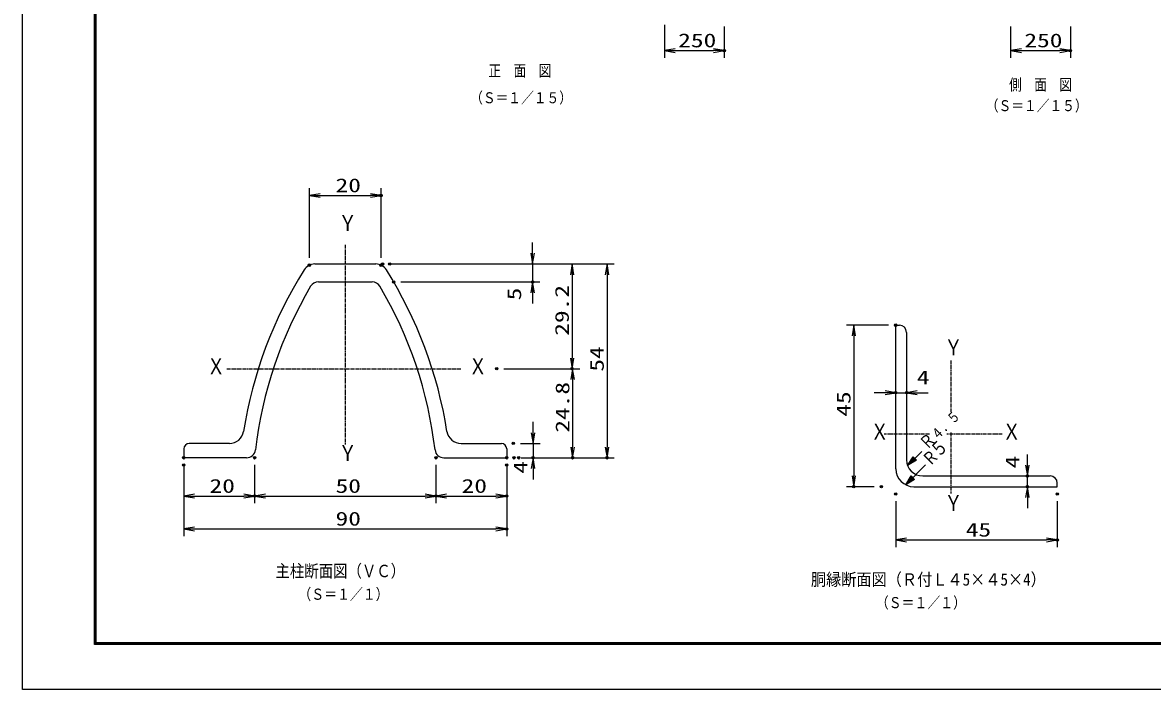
# Model space of a CAD drawing. Units: millimetres, scale not verified. Extents: x -4455 to 4455, y -3150 to 3150.
# Drawn here: x -4455 to 268, y -3150 to -364 of the extents above; entities that cross this region are included whole.
import ezdxf
from ezdxf.enums import TextEntityAlignment as Align

# ---------------------------------------------------------------- set-up
doc = ezdxf.new("R2010")
doc.units = ezdxf.units.MM
doc.header["$LTSCALE"] = 20
doc.header["$PDMODE"] = 32
doc.header["$PDSIZE"] = 10
doc.linetypes.add('USER1', pattern=[1.125, 0.75, -0.125, 0.125, -0.125])
for name, color, linetype, lineweight in [('0-0_1', 7, 'Continuous', 25), ('0-1_2', 7, 'Continuous', 25), ('0-2_0', 4, 'Continuous', 25), ('0-4_EXTCNT-LMEC0', 2, 'Continuous', 25), ('0-6_EXTCNT-L', 1, 'Continuous', 25), ('0-7_WAKU', 7, 'Continuous', 25)]:
    doc.layers.add(name, color=color, linetype=linetype, lineweight=lineweight)
doc.layers.add('0-5_DEFPOINTS', color=7, linetype='Continuous')
doc.styles.add('ＭＳ ゴシック', font='')
doc.styles.get('ＭＳ ゴシック').set_extended_font_data('MS Gothic')

# ---------------------------------------------------------------- blocks, each defined once
blk = doc.blocks.new('C5')
at = {"layer": '0-0_1', "color": 4}
blk.add_line((72303.9, 29353.6), (73481, 30519.9), dxfattribs=at)
blk.add_lwpolyline([(73048.4, 29795.7), (72303.9, 29353.6), (72752.8, 30094)], close=True, dxfattribs=at)
blk.add_lwpolyline([(72974.5, 29870.3), (72602.2, 29649.2), (72826.7, 30019.4)], dxfattribs=at)
blk = doc.blocks.new('DARROWS')
at = {"layer": '0-2_0', "color": 2}
blk.add_line((0, 0), (-19.982, 0), dxfattribs=at)
blk.add_lwpolyline([(-20, -3.333), (0, 0), (-20, 3.333)], dxfattribs=at)

msp = doc.modelspace()

# ---------------------------------------------------------------- linework, layer by layer
at = {"layer": '0-0_1', "color": 4, "linetype": 'USER1'}
for p, q in [((-3106.24, -1291.84), (-3106.24, -2126.5)), ((-574.01, -1776.15), (-574.01, -1989.86)), ((-3601.08, -1810.31), (-2623.06, -1810.31)), ((-574.01, -2076.64), (-574.01, -2331.4)), ((-664.34, -2083.32), (-853.54, -2083.32)), ((-360.37, -2083.32), (-591.89, -2083.32))]:
    msp.add_line(p, q, dxfattribs=at)
at = {"layer": '0-0_1'}
for p, q in [((-3233.74, -1372.31), (-2978.74, -1372.31)), ((-3218.74, -1447.31), (-2993.74, -1447.31)), ((-3590.74, -2122.31), (-3758.74, -2122.31)), ((-2621.74, -2122.31), (-2453.74, -2122.31)), ((-3781.24, -2144.81), (-3781.24, -2182.31)), ((-2431.24, -2144.81), (-2431.24, -2182.31)), ((-3518.74, -2182.31), (-3781.24, -2182.31)), ((-2693.74, -2182.31), (-2431.24, -2182.31))]:
    msp.add_line(p, q, dxfattribs=at)
at = {"layer": '0-0_1', "color": 4}
msp.add_line((-762.75, -2295.38), (-680.23, -2211.08), dxfattribs=at)
msp.add_lwpolyline([(-725.87, -2272.71), (-762.75, -2295.38), (-740.88, -2258.02)], close=True, dxfattribs=at)
msp.add_lwpolyline([(-729.62, -2269.04), (-748.06, -2280.37), (-737.12, -2261.7)], dxfattribs=at)
at = {"layer": '0-0_1'}
for centre, radius, start, end in [((-1753.75, -2354), 1800, 147.87775, 170.97737), ((-3233.74, -1424.81), 52.5, 90, 147.87762), ((-2978.74, -1424.81), 52.5, 32.12238, 90), ((-4458.72, -2354), 1800, 9.02258, 32.1222), ((-3218.74, -1484.81), 37.5, 90.00035, 149.40292), ((-2993.74, -1484.81), 37.5, 30.59708, 90), ((-1753.28, -2351.38), 1740, 149.4028, 173.32632), ((-4459.19, -2351.38), 1740, 6.67364, 30.59716), ((-3590.74, -2062.31), 60, 269.99979, 350.97733), ((-2621.74, -2062.31), 60, 189.02246, 270), ((-3758.74, -2144.81), 22.5, 90, 180), ((-2453.74, -2144.81), 22.5, 0, 90), ((-3518.74, -2144.81), 37.5, 270, 353.32654), ((-2693.74, -2144.81), 37.5, 186.67346, 270), ((-692.26, -2190.53), 67.5, 180.00046, 270), ((-729.76, -2228.03), 75, 180.00043, 270)]:
    msp.add_arc(centre, radius, start, end, dxfattribs=at)
at = {"layer": '0-1_2'}
for p, q in [((-804.76, -2228.03), (-804.76, -1628.03)), ((-804.76, -1628.03), (-789.76, -1628.03)), ((-759.76, -1658.03), (-759.76, -2190.53)), ((-692.26, -2258.03), (-159.76, -2258.03))]:
    msp.add_line(p, q, dxfattribs=at)
msp.add_lwpolyline([(-729.76, -2303.03), (-129.76, -2303.03), (-129.76, -2288.03)], dxfattribs=at)
for centre in [(-789.76, -1658.03), (-159.76, -2288.03)]:
    msp.add_arc(centre, 30, 0, 90, dxfattribs=at)
at = {"layer": '0-2_0', "color": 1}
for p, q in [((-324.69, -380.15), (-324.69, -510.82)), ((-74.69, -380.15), (-74.69, -510.82)), ((-3256.24, -1347.37), (-3256.24, -1056.34)), ((-2956.24, -1347.37), (-2956.24, -1056.34)), ((-2919.99, -1372.31), (-1981.77, -1372.31)), ((-2919.99, -1372.31), (-2292.77, -1372.31)), ((-2889.99, -1372.31), (-2127.77, -1372.31)), ((-2873.76, -1447.31), (-2292.77, -1447.31)), ((-2443.06, -1810.31), (-2127.77, -1810.31)), ((-2443.06, -1810.31), (-2125.77, -1810.31)), ((-2373.74, -2122.31), (-2291.24, -2122.31)), ((-3781.24, -2212.31), (-3781.24, -2509.34)), ((-3485.05, -2212.31), (-3485.05, -2372.34)), ((-3485.05, -2212.31), (-3485.05, -2372.34)), ((-2727.43, -2212.31), (-2727.43, -2372.34)), ((-2727.43, -2212.31), (-2727.43, -2372.34)), ((-2431.24, -2212.31), (-2431.24, -2509.34)), ((-2371.24, -2182.31), (-1981.77, -2182.31)), ((-2371.24, -2182.31), (-2125.77, -2182.31)), ((-2351.24, -2182.31), (-2291.24, -2182.31)), ((-3781.24, -2242.31), (-3781.24, -2372.34)), ((-2431.24, -2242.31), (-2431.24, -2372.34))]:
    msp.add_line(p, q, dxfattribs=at)
at = {"layer": '0-2_0', "color": 2}
for p, q in [((-279.69, -480.82), (-119.69, -480.82)), ((-3211.24, -1086.34), (-3001.24, -1086.34)), ((-2322.77, -1327.31), (-2322.77, -1282.31)), ((-2322.77, -1372.31), (-2322.77, -1447.31)), ((-2157.77, -1417.31), (-2157.77, -1765.31)), ((-2011.77, -1417.31), (-2011.77, -2137.31)), ((-2322.77, -1492.31), (-2322.77, -1537.31)), ((-2155.77, -1855.31), (-2155.77, -2137.31)), ((-2321.24, -2077.31), (-2321.24, -2032.31)), ((-2321.24, -2122.31), (-2321.24, -2182.31)), ((-2321.24, -2227.31), (-2321.24, -2272.31)), ((-3736.24, -2342.34), (-3530.05, -2342.34)), ((-3440.05, -2342.34), (-2772.43, -2342.34)), ((-2682.43, -2342.34), (-2476.24, -2342.34)), ((-3736.24, -2479.34), (-2476.24, -2479.34))]:
    msp.add_line(p, q, dxfattribs=at)
at = {"layer": '0-4_EXTCNT-LMEC0', "color": 1}
for p, q in [((-834.76, -1628.03), (-1010.32, -1628.03)), ((-894.76, -2303.03), (-1010.32, -2303.03)), ((-804.76, -2363.03), (-804.76, -2555.3)), ((-129.76, -2363.03), (-129.76, -2555.3))]:
    msp.add_line(p, q, dxfattribs=at)
at = {"layer": '0-4_EXTCNT-LMEC0'}
for p, q in [((-980.32, -1673.03), (-980.32, -2258.03)), ((-849.76, -1910.54), (-894.76, -1910.54)), ((-804.76, -1910.54), (-759.76, -1910.54)), ((-714.76, -1910.54), (-669.76, -1910.54)), ((-254.76, -2213.03), (-254.76, -2168.03)), ((-254.76, -2303.03), (-254.76, -2258.03)), ((-254.76, -2348.03), (-254.76, -2393.03)), ((-759.76, -2525.3), (-174.76, -2525.3))]:
    msp.add_line(p, q, dxfattribs=at)
at = {"layer": '0-5_DEFPOINTS'}
for p in [(-1521.89, -480.82), (-74.69, -480.82), (-2956.24, -1086.34), (-2949.99, -1372.31), (-2919.99, -1372.31), (-3256.24, -1377.37), (-2956.24, -1377.37), (-2903.76, -1447.31), (-2322.77, -1447.31), (-804.76, -1628.03), (-2473.06, -1810.31), (-2157.77, -1810.31), (-804.76, -1910.54), (-759.76, -1910.54), (-2403.74, -2122.31), (-3781.24, -2182.31), (-3781.24, -2212.31), (-3485.05, -2182.31), (-2727.43, -2182.31), (-2431.24, -2182.31), (-2431.24, -2212.31), (-2401.24, -2182.31), (-2381.24, -2182.31), (-2321.24, -2182.31), (-2155.77, -2182.31), (-2011.77, -2182.31), (-254.76, -2258.03), (-980.32, -2303.03), (-864.76, -2303.03), (-254.76, -2303.03), (-3485.05, -2342.34), (-2727.43, -2342.34), (-2431.24, -2342.34), (-804.76, -2333.03), (-129.76, -2333.03), (-2431.24, -2479.34), (-129.76, -2525.3)]:
    msp.add_point(p, dxfattribs=at)
at = {"layer": '0-6_EXTCNT-L'}
for p, q in [((-1771.89, -372.65), (-1771.89, -510.82)), ((-1521.89, -380.15), (-1521.89, -510.82))]:
    msp.add_line(p, q, dxfattribs=at)
at = {"layer": '0-6_EXTCNT-L', "color": 2}
msp.add_line((-1726.89, -480.82), (-1566.89, -480.82), dxfattribs=at)
at = {"layer": '0-7_WAKU', "color": 3}
msp.add_lwpolyline([(-4455.06, 3150.11), (4454.94, 3150.11), (4454.94, -3149.89), (-4455.06, -3149.89)], close=True, dxfattribs=at)
at = {"layer": '0-7_WAKU'}
for points in [[(-4155.06, 2962.61), (4154.94, 2962.61), (4154.94, -2962.39), (-4155.06, -2962.39)], [(-4153.18, 2960.74), (4153.07, 2960.74), (4153.07, -2960.51), (-4153.18, -2960.51)], [(-4151.31, 2958.86), (4151.19, 2958.86), (4151.19, -2958.64), (-4151.31, -2958.64)], [(-4149.43, 2956.99), (4149.32, 2956.99), (4149.32, -2956.76), (-4149.43, -2956.76)], [(-4147.56, 2955.11), (4147.44, 2955.11), (4147.44, -2954.89), (-4147.56, -2954.89)]]:
    msp.add_lwpolyline(points, close=True, dxfattribs=at)

# ---------------------------------------------------------------- block references
at = {"layer": '0-2_0', "xscale": 2.25, "yscale": 2.25}
for p, rotation in [((-324.69, -480.82), 180), ((-3256.24, -1086.34), 180), ((-2322.77, -1372.31), 270), ((-2157.77, -1372.31), 90), ((-2011.77, -1372.31), 90), ((-2322.77, -1447.31), 90), ((-2157.77, -1810.31), 270), ((-2155.77, -1810.31), 90), ((-2321.24, -2122.31), 270), ((-2155.77, -2182.31), 270), ((-2011.77, -2182.31), 270), ((-2321.24, -2182.31), 90), ((-3781.24, -2342.34), 180), ((-3485.05, -2342.34), 180), ((-2727.43, -2342.34), 180), ((-3781.24, -2479.34), 180)]:
    msp.add_blockref('DARROWS', p, dxfattribs=dict(at, rotation=rotation))
at = {"layer": '0-2_0'}
for name, p, xscale, yscale in [('DARROWS', (-74.69, -480.82), 2.25, 2.25), ('DARROWS', (-2956.24, -1086.34), 2.25, 2.25), ('C5', (-4370.42, -3682.54), 0.05, 0.05), ('DARROWS', (-3485.05, -2342.34), 2.25, 2.25), ('DARROWS', (-2727.43, -2342.34), 2.25, 2.25), ('DARROWS', (-2431.24, -2342.34), 2.25, 2.25), ('DARROWS', (-2431.24, -2479.34), 2.25, 2.25)]:
    msp.add_blockref(name, p, dxfattribs=dict(at, xscale=xscale, yscale=yscale))
at = {"layer": '0-4_EXTCNT-LMEC0', "xscale": 2.25, "yscale": 2.25}
for p, rotation in [((-980.32, -1628.03), 90), ((-759.76, -1910.54), 180), ((-254.76, -2258.03), 270), ((-980.32, -2303.03), 270), ((-254.76, -2303.03), 90), ((-804.76, -2525.3), 180)]:
    msp.add_blockref('DARROWS', p, dxfattribs=dict(at, rotation=rotation))
for p in [(-804.76, -1910.54), (-129.76, -2525.3)]:
    msp.add_blockref('DARROWS', p, dxfattribs=at)
at = {"layer": '0-6_EXTCNT-L', "xscale": 2.25, "yscale": 2.25, "rotation": 180}
msp.add_blockref('DARROWS', (-1771.89, -480.82), dxfattribs=at)
at = {"layer": '0-6_EXTCNT-L', "xscale": 2.25, "yscale": 2.25}
msp.add_blockref('DARROWS', (-1521.89, -480.82), dxfattribs=at)

# ---------------------------------------------------------------- texts
at = {"layer": '0-0_1', "color": 4, "style": 'ＭＳ ゴシック'}
for s, height, width, p in [('（Ｓ＝１／１５）', 45.89, 0.85, (-2584.04, -714.55)), ('（Ｓ＝１／１５）', 45.89, 0.85, (-428.5, -747.59)), ('Ｙ', 66.57, 0.85, (-3134.74, -1254.7)), ('Ｙ', 66.57, 0.85, (-602.51, -1774.57)), ('Ｘ', 66.57, 0.85, (-3684.79, -1853.12)), ('Ｘ', 66.57, 0.85, (-2590.21, -1853.12)), ('Ｘ', 66.57, 0.85, (-910.57, -2126.13)), ('Ｘ', 66.57, 0.85, (-358.87, -2126.13)), ('Ｙ', 66.57, 0.85, (-3134.74, -2215.62)), ('Ｙ', 66.57, 0.85, (-602.51, -2424.21)), ('主柱断面図（ＶＣ）', 51.95, 0.85, (-3398.02, -2696.71)), ('胴縁断面図（Ｒ付Ｌ４5×４5×4）', 51.65, 0.9, (-1159.67, -2731.85)), ('（Ｓ＝１／１）', 46.48, 0.85, (-3302.37, -2789.31)), ('（Ｓ＝１／１）', 46.48, 0.85, (-888.36, -2824.5))]:
    msp.add_text(s, height=height, dxfattribs=dict(at, width=width)).set_placement(p, align=Align.BOTTOM_LEFT)
at = {"layer": '0-0_1', "color": 4, "style": 'ＭＳ ゴシック', "width": 0.8}
for s, height, p in [('４．５', 43.3, (-623.16, -2120.59)), ('Ｒ', 53.29, (-662.96, -2163.1)), ('５', 57.73, (-613.74, -2196.37)), ('Ｒ', 53.29, (-650.56, -2231.98))]:
    msp.add_text(s, height=height, rotation=45, dxfattribs=at).set_placement(p, align=Align.BOTTOM_LEFT)
at = {"layer": '0-2_0', "color": 3, "style": 'ＭＳ ゴシック', "width": 1.35}
for s, p in [('250', (-267.19, -484.42)), ('20', (-3146.74, -1089.95)), ('20', (-3673.64, -2345.95)), ('50', (-3146.74, -2345.95)), ('20', (-2619.83, -2345.95)), ('90', (-3146.74, -2482.95))]:
    msp.add_text(s, height=57.77, dxfattribs=at).set_placement(p, align=Align.BOTTOM_LEFT)
for s, p in [('5', (-2353.66, -1524.34)), ('29.2', (-2154.16, -1672.31)), ('54', (-2008.16, -1822.31)), ('24.8', (-2152.16, -2077.31)), ('4', (-2327.66, -2248.34))]:
    msp.add_text(s, height=57.77, rotation=90, dxfattribs=at).set_placement(p, align=Align.BOTTOM_LEFT)
at = {"layer": '0-4_EXTCNT-LMEC0', "color": 4, "style": 'ＭＳ ゴシック', "width": 0.8}
for s, p in [('正\u3000面\u3000図', (-2507.46, -603.36)), ('側\u3000面\u3000図\u3000', (-330.95, -661.85))]:
    msp.add_text(s, height=48.11, dxfattribs=at).set_placement(p, align=Align.BOTTOM_LEFT)
at = {"layer": '0-4_EXTCNT-LMEC0', "color": 3, "style": 'ＭＳ ゴシック', "width": 1.35}
for s, p in [('4', (-716.75, -1892.52)), ('45', (-512.26, -2528.9))]:
    msp.add_text(s, height=57.77, dxfattribs=at).set_placement(p, align=Align.BOTTOM_LEFT)
for s, p in [('45', (-976.72, -2010.53)), ('4', (-271.06, -2226.29))]:
    msp.add_text(s, height=57.77, rotation=90, dxfattribs=at).set_placement(p, align=Align.BOTTOM_LEFT)
at = {"layer": '0-6_EXTCNT-L', "color": 3, "style": 'ＭＳ ゴシック', "width": 1.35}
msp.add_text('250', height=57.77, dxfattribs=at).set_placement((-1714.39, -484.42), align=Align.BOTTOM_LEFT)

doc.saveas('drawing.dxf')
